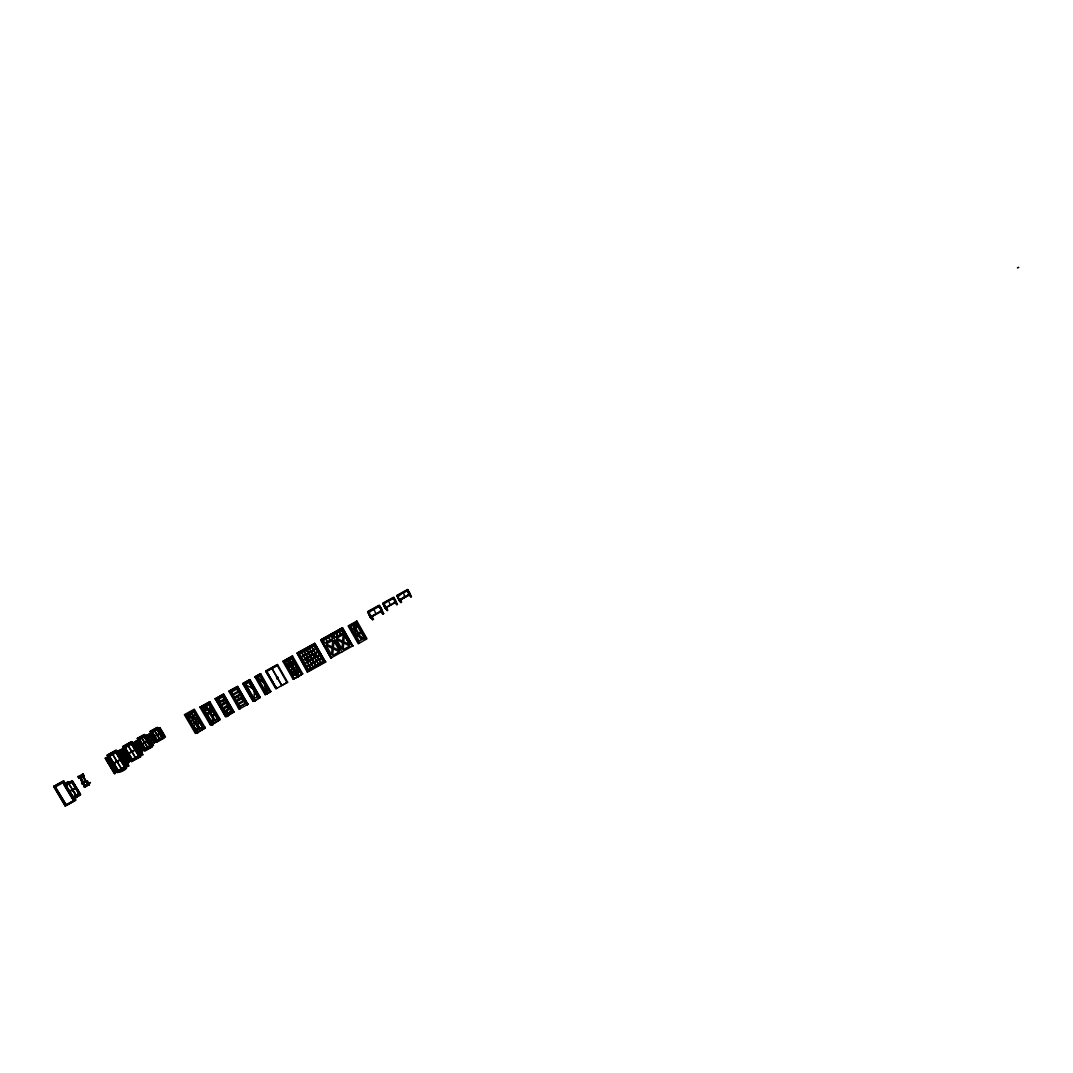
<?xml version="1.0" encoding="UTF-8"?>
<svg xmlns="http://www.w3.org/2000/svg" width="1073" height="1073" viewBox="0 0 1073 1073"><rect width="100%" height="100%" fill="white"/><g stroke="black" fill="none" stroke-linecap="round" stroke-linejoin="round"><path stroke-width="1.5" d="M356.84 621.119L348.135 625.935L358.288 643.787L366.966 638.757L356.84 620.918M349.315 626.096L359.147 643.264L349.154 626.042L356.491 622.26L366.215 639.387L354.318 634.733L356.544 621.951L349.141 626.189M352.776 646.147L342.408 627.692L320.653 639.951L331.088 658.178L321.363 639.884L342.22 628.349L352.776 646.147L342.408 627.692M254.569 701.045L254.435 701.058A6.036 0.872 -30.3 0 1 254.06 700.817L254.381 689.429M297.141 677.358L297.932 676.433L297.02 665.971L288.168 659.506L296.926 665.716L297.945 676.594L298.643 676.567M297.905 676.567L288.168 659.506L289.08 670.062L297.918 676.513L288.154 659.573L289.173 670.303L297.731 676.808M341.938 652.008L331.785 634.223M342.22 628.349L321.337 640.138L331.517 657.937M80.81 778.247L80.274 778.032M339.001 631.796L340.758 634.411L339.216 631.675M79.509 794.168L71.824 781.788L72.307 781.05L80.26 794.235M76.384 795.831L76.934 797.279L73.433 798.902M73.192 797.977L73.098 798.822M332.094 648.24L331.53 654.771L326.138 645.316L332.094 648.253M344.379 635.216L343.816 641.761L349.758 644.672L344.379 635.216L349.758 644.672M331.088 658.178L320.679 639.709M330.336 640.179L328.66 637.429L330.122 640.273M307.066 671.483L307.414 672.181L325.696 662.001L325.32 661.357L307.052 671.55L297.141 653.149L314.563 643.626M307.428 671.054L325.025 661.263L314.778 643.384L297.02 653.055L307.495 671.269M325.32 661.424L325.682 662.068M327.506 641.734L325.816 639.052M72.87 798.513L80.006 794.557M76.035 795.214L72.562 789.876L75.942 795.334M228.08 703.995L226.47 716.147L225.638 716.496L215.244 698.711L223.573 694.11L233.968 711.855L225.558 716.71L215.244 698.711M316.441 666.145L306.704 649.272M316.012 666.306L306.274 649.447M312.605 659.171L317.219 656.448M267.043 694.151L266.024 694.285L265.098 683.488L256.219 677.251M127.794 765.599L128.948 766.068M142.964 755.03L141.797 754.453M152.366 745.118L153.533 745.628M154.378 743.281L154.539 742.087M266.077 694.124L256.246 677.197M310.781 655.992L315.395 653.269M354.358 634.706L356.477 622.38M75.432 788.279L78.785 793.752L73.125 796.877L69.745 791.378M298.643 653.725L308.367 670.759L298.455 653.779M286.987 682.549L277.277 665.367L266.573 671.309M196.493 732.644L199.363 719.742L186.487 715.825L199.43 719.996L196.279 732.953L185.763 715.034L193.931 710.527L204.407 728.446L196.493 732.644L185.991 714.98M201.617 707.402L214.372 711.386L211.381 724.543A9.188 1.314 -30.5 0 0 212.816 724.664L213.165 724.543M281.864 685.446L272.073 668.479M281.77 685.486L271.871 668.546M284.224 661.746L294.015 678.605L297.301 677.224M274.795 685.499L276.526 688.37L266.721 671.443M269.98 692.005L266.332 694.352M83.774 777.375L82.849 776.517L84.043 775.417L83.225 774.84M85.853 781.332L84.365 778.314M86.926 780.809L87.114 781.345M86.148 785.181L86.618 784.658L85.25 785.369M308.273 660.016L307.803 659.09M314.818 656.327L314.335 655.415M254.744 701.004L254.596 701.045A6.036 0.872 -30.3 0 0 255.334 700.83A6.062 0.872 -30.3 0 1 254.033 700.83L253.201 701.219L242.86 683.421L249.861 679.544L260.189 697.343L259.29 697.946L249.472 680.899L243.987 683.957M254.033 700.83L244.067 683.742L249.526 680.738L259.425 697.758M260.162 675.078L256.031 677.291M247.89 704.304L239.131 709.199L228.831 691.186L237.589 686.344L247.876 704.344L237.522 686.532L228.75 691.401M247.192 704.518L237.187 687.699L229.944 691.723M239.976 708.515L229.85 691.481L240.017 708.676M72.052 781.479L80.341 794.986L73.138 798.969M244.188 683.93L254.368 689.496M233.203 712.284L226.872 716.469M144.319 736.293L150.515 746.473L153.198 744.917L147.216 734.844L144.533 736.346M237.133 687.873L247.286 704.492M131.496 743.576L139.061 756.317L142.642 754.252L135.118 741.644L131.55 743.656M147.779 741L149.67 739.941L147.175 735.756L145.284 736.816L147.792 740.987M230.132 691.75L240.057 708.542L239.199 708.971M139.074 755.459C145.298 755.432 138.793 744.769 135.828 749.987M147.189 734.898L153.184 744.97M135.574 749.558L138.363 747.988M223.157 695.519L233.015 712.566L223.157 695.478L216.344 699.261L226.323 716.295A7.618 1.1 -30.4 0 0 227.905 716.241M162.264 732.39L160.387 733.449L162.546 737.097M211.314 724.624L201.322 707.55L209.476 703.043L219.402 719.956L211.515 724.329L201.576 707.415L211.435 724.516L214.452 711.681L201.536 707.496M223.573 694.11L215.15 698.939M159.998 728.567L158.066 729.586L160.185 733.141L162.077 732.068M125.259 767.477L116.005 752.012L125.072 767.41M205.292 727.923L195.407 733.436L184.382 714.685L194.28 709.199L205.278 727.963L204.541 726.689L203.655 727.186M125.058 766.605C131.617 766.712 124.133 754.292 121.034 759.885L125.393 767.021M132.341 744.166L135.104 742.529L138.35 748.015M135.104 741.698L142.629 754.306M216.585 699.153L228.147 703.968M226.443 716.201L216.438 699.033M159.957 728.54L162.063 732.094M159.984 727.628L157.302 729.171L159.984 727.628L165.188 736.48L162.533 737.983L160.373 733.865M209.45 703.056L219.321 720.144L211.891 724.838M209.825 701.729L199.927 707.228L209.825 701.729L220.3 719.648L210.429 725.107L199.94 707.201M72.951 798.258L79.952 794.677M119.546 751.154L123.569 757.887L120.78 759.456L116.756 752.723L119.586 751.194M119.572 750.255L115.978 752.307L119.572 750.255L128.639 765.398L125.058 767.463M163.619 738.385L157.181 727.4L150.086 731.343L156.564 742.301L163.659 738.318L162.492 738.144L157.101 728.996L162.331 738.076M163.646 737.969L154.016 742.677L148.785 733.878L151.454 732.39L156.819 741.725L163.659 737.929M156.98 741.202L151.575 732.054M157.409 740.638L151.789 732.027M159.823 733.704L154.566 736.547M159.676 733.302L154.432 736.145M151.239 746.231L144.198 750.107M150.488 746.62L144.319 736.199M144.976 749.651L138.793 739.257M145.405 749.102L142.038 743.991L147.296 741.148M157.436 727.494L150.22 731.545M139.249 756.358L131.55 743.401L120.793 749.611L128.344 762.219L131.899 760.234L124.361 747.626M147.444 741.55L142.186 744.394M140.228 755.553L140.845 756.639L131.577 761.441L122.644 746.5L131.496 741.604L140.415 756.545L131.536 761.508M132.395 759.818L124.455 747.103M126.373 767.745L115.951 750.201L107.059 755.137L117.507 772.64L126.413 767.678L126.024 767.074L117.158 771.983M144.868 734.589L137.626 738.6L141.126 744.675L139.262 745.695L136.767 741.51L138.658 740.45L136.821 741.537M135.439 750.027L128.411 753.85M135.292 749.611L128.264 753.447M139.007 739.23L145.029 749.49M118.392 770.95L108.963 755.942L118.003 771.353M122.188 751.02L124.937 749.517L123.234 746.781L132.086 741.886L134.46 745.936M120.659 759.885L113.631 763.721M124.227 747.479L131.952 760.408L139.45 756.009L132.301 744.125L135.091 742.556M123.207 746.821L132.086 741.886M86.095 780.862L87.356 781.788M89.314 784.712L88.16 782.821L87.275 783.303L88.509 785.087M88.724 784.578L87.57 783.491L88.174 782.78L89.381 784.511L84.418 787.166L85.022 786.67M89.019 783.598C92.238 782.083 87.315 782.458 89.233 784.591M89.73 782.888L90.467 782.418M85.974 786.589L84.767 784.671L84.217 785.369L85.25 786.348L84.888 784.993L83.506 785.597L84.982 784.779L85.92 786.402M85.075 786.804L86.041 785.195M86.846 783.759L88.348 782.914M84.928 786.536L84.552 785.181L85.585 786.16M87.745 781.56L87.248 781.855C86.618 780.084 87.517 780.862 87.718 781.587L86.497 781.265L86.913 782.043M63.414 782.66L74.171 801.155L74.278 800.27M64.903 805.421L65.225 806.158L75.861 800.27L73.501 797.105M83.359 782.204C84.593 784.859 84.19 781.479 83.453 782.338L83.238 781.855M85.719 781.198L85.277 781.949L86.859 780.836M85.183 781.801L86.672 780.554M86.122 780.675L85.827 781.439L81.146 774.612L82.326 776.383L81.95 775.041M83.962 785.369L84.767 784.671M141.998 751.154L144.681 749.651L138.685 739.579L136.003 741.081L141.998 751.154L136.043 741.014M82.648 784.283L81.803 783.062M83.694 782.754L84.163 782.043M73.138 797.44L65.507 785.208L66.137 785.624M83.748 782.137L81.615 783.183L82.232 783.827L83.278 782.378M81.897 783.21L82.259 781.533M66.177 804.79L65.936 805.152M83.855 777.241L85.156 779.548M84.137 775.779L82.205 776.691M66.083 804.817L55.273 787.005L63.481 782.458L64.957 785.369L72.119 781.332M75.66 787.595L69.302 791.7L75.727 787.944M81.87 779.883L79.254 775.658C82.916 780.621 78.249 773.928 80.368 776.463M83.345 775.014L82.701 773.754L83.265 776.195M72.468 789.366L67.8 782.137L64.434 784.001M80.099 778.153L80.824 777.201L78.986 778.233L80.488 777.523M81.615 775.216L82.862 774.518L83.546 775.712L82.46 773.915M79.456 777.952L77.927 776.396L79.107 778.166L78.396 777L79.643 776.289L79.992 777.67L79.308 776.476M80.234 777.026L79.281 776.517L80.327 777.496M155.88 740.826L154.016 741.832L151.91 738.278L153.774 737.272M78.544 777.737L78.986 778.475L80.77 777.348M117.842 771.447L114.328 773.365L105.234 758.222L108.802 756.237M114.328 773.365L105.275 758.155M71.851 782.11L65.601 785.57M71.945 781.801L65.212 785.49L74.252 800.31M153.519 736.843L151.655 737.862C145.485 734.898 154.472 731.638 149.59 734.334M68.685 783.049L67.8 783.719M68.605 783.652L77.095 797.011M68.068 782.566L64.514 784.47M64.943 785.436L72.307 781.05M64.608 784.336L68.35 782.432M64.581 783.786L67.975 781.882L68.578 783.21M113.041 764.298L117.078 771.018L114.328 772.52L110.318 765.773M124.32 748.538L127.58 753.997L124.83 755.499L121.557 750.04L124.334 748.498L121.584 750M65.171 805.34L53.65 786.361L63.656 780.809L65.413 783.692M254.556 701.058L259.277 697.933M196.828 733.194L204.259 728.406M145.338 736.856L147.229 735.783M116.984 753.085L119.774 751.516M132.542 744.474L135.319 742.905M145.526 737.178L147.417 736.105M117.172 753.407L119.975 751.824M132.73 744.796L135.52 743.227M145.713 737.486L147.605 736.427M117.373 753.715L120.163 752.146M132.918 745.118L135.708 743.549M145.901 737.808L147.792 736.749M117.561 754.037L120.35 752.468M133.106 745.44L135.895 743.871M146.089 738.13L147.98 737.057M117.748 754.359L120.538 752.79M133.293 745.748L136.083 744.179M146.277 738.439L148.168 737.379M117.936 754.681L120.726 753.098M133.481 746.07L136.271 744.501M146.465 738.76L148.356 737.701M118.124 754.99L120.927 753.42M133.682 746.392L136.459 744.823M146.666 739.082L148.557 738.009M118.325 755.312L121.115 753.742M133.87 746.714L136.647 745.145M146.853 739.404L148.745 738.331M118.513 755.633L121.303 754.051M134.058 747.023L136.848 745.453M147.041 739.713L148.932 738.653M118.701 755.942L121.49 754.373M134.246 747.345L137.036 745.775M147.229 740.035L149.12 738.975M118.888 756.264L121.678 754.695M134.433 747.666L137.223 746.097M147.417 740.357L149.308 739.284M119.076 756.586L121.866 755.016M134.621 747.975L137.411 746.406M147.605 740.678L149.496 739.605M119.277 756.894L122.067 755.325M134.822 748.297L137.599 746.728M119.465 757.216L122.255 755.647M135.01 748.619L137.787 747.049M119.653 757.538L122.443 755.969M149.979 740.41L148.034 741.43L150.528 745.614L152.433 744.541L149.925 740.37M135.198 748.941L137.974 747.371M119.841 757.86L122.63 756.277M135.386 749.249L138.176 747.68M148.275 741.792L150.166 740.719M120.028 758.168L122.818 756.599M148.463 742.114L150.354 741.041M120.23 758.49L123.019 756.921M148.651 742.422L150.542 741.363M148.839 742.744L150.73 741.684M120.417 758.812L123.207 757.23M120.605 759.121L123.395 757.551M136.056 750.376L138.833 748.806M149.026 743.066L150.917 741.993M136.244 750.684L139.021 749.115M149.214 743.374L151.105 742.315M136.432 751.006L139.222 749.437M149.402 743.696L151.293 742.637M136.62 751.328L139.41 749.759M149.603 744.018L151.481 742.945M121.276 760.247L124.066 758.665M136.808 751.636L139.597 750.067M149.791 744.34L151.682 743.267M121.464 760.556L124.253 758.987M136.995 751.958L139.785 750.389M149.979 744.649L151.87 743.589M121.651 760.878L124.441 759.308M137.196 752.28L139.973 750.711M150.166 744.97L152.058 743.911M121.839 761.2L124.629 759.63M137.384 752.589L140.161 751.02M150.354 745.292L152.245 744.219M122.04 761.508L124.83 759.939M137.572 752.911L140.348 751.341M122.228 761.83L125.018 760.261M137.76 753.233L140.55 751.663M122.416 762.152L125.206 760.583M137.948 753.541L140.737 751.972M122.604 762.46L125.393 760.891M138.135 753.863L140.925 752.294M122.791 762.782L125.581 761.213M138.323 754.185L141.113 752.616M122.993 763.104L125.769 761.535M138.524 754.507L141.301 752.938M123.18 763.413L125.97 761.843M138.712 754.815L141.488 753.246M123.368 763.735L126.158 762.165M138.9 755.137L141.676 753.568M123.556 764.056L126.346 762.487M123.744 764.365L126.534 762.796M123.932 764.687L126.721 763.118M124.133 765.009L126.909 763.44M124.32 765.317L127.11 763.748M124.508 765.639L127.298 764.07M124.696 765.961L127.486 764.392M124.884 766.27L127.674 764.7M158.308 729.948L160.185 728.889M158.496 730.27L160.373 729.211M158.683 730.579L160.574 729.533M158.871 730.901L160.762 729.841M159.059 731.223L160.95 730.163M159.247 731.545L161.138 730.485M159.434 731.853L161.326 730.807M159.622 732.175L161.513 731.115M159.81 732.497L161.701 731.437M160.011 732.819L161.889 731.759M160.427 733.57L162.372 732.551L164.424 736.065L162.546 737.124M160.668 733.932L162.56 732.872M160.856 734.254L162.747 733.194M161.044 734.562L162.935 733.516M161.232 734.884L163.123 733.825M161.419 735.206L163.311 734.147M161.607 735.528L163.498 734.469M161.795 735.837L163.686 734.79M161.996 736.158L163.874 735.099M162.184 736.48L164.062 735.421M162.372 736.789L164.249 735.743M162.747 737.433L164.625 736.373L165.51 737.057M107.193 755.352L116.058 750.443M122.751 746.741L131.603 741.845M137.371 738.653L144.453 734.737M108.95 754.681L116.541 750.483L108.936 754.721M150.783 732.51L157.852 728.594M107.89 756.519L116.756 751.61M123.449 747.908L132.301 743.012M138.001 739.713L145.083 735.796M151.749 732.094L157.047 729.157M383.477 603.925L382.685 603.241L393.63 597.192L394.086 598.345M384.657 603.267L387.313 601.792M389.968 600.33L393.952 598.117C396.634 600.075 396.675 605.869 397.453 604.394M403.985 592.578L406.64 591.102M407.257 590.767L407.968 590.378C410.61 592.336 410.677 598.117 411.455 596.642M53.798 786.536L63.79 781.023M108.856 756.103L115.991 752.106M379.654 606.325L379.198 605.172L367.637 611.57L368.24 612.643L379.534 606.111C383.155 608.391 382.524 615.661 383.705 613.595M408.089 590.593L407.646 589.439L396.715 595.488C398.915 599.941 403.448 586.502 404.628 597.473M394.14 598.949L393.241 598.519M320.653 639.951L342.394 627.933M185.75 715.061L193.891 710.567M242.793 683.635L249.808 679.745L260.135 697.544M254.838 676.969L260.524 673.804M277.518 664.549L265.661 671.269L275.855 688.839L287.631 682.28L277.518 664.536L265.728 671.054L276.445 688.316M282.843 661.464L292.446 656.139M216.424 699.06L223.238 695.277L233.19 712.324L233.968 711.855M229.783 691.656L237.294 687.364M256.085 677.09L260.243 674.796L270.074 692.031M305.725 649.541L314.389 644.725L324.153 661.773M369.286 614.319C368.052 610.845 375.979 625.72 371.875 616.519M394.985 600.089L394.274 600.491L394.877 601.805M398.378 598.224C397.734 594.818 399.746 604.394 401.557 602.127L400.149 599.566M409.014 592.336L408.29 592.739L408.907 594.04L410.181 594.402L399.304 600.424L400.886 600.974C399.183 597.54 400.94 602.449 398.888 600.102L409.859 594.026L410.288 595.019L409.001 594.442M277.236 665.542L266.52 671.497L276.391 688.531M284.037 661.786L292.111 657.293L301.835 674.34L298.053 676.687M298.455 653.792L314.335 644.927L324.126 662.054M341.63 630.401L333.81 634.747L335.272 637.295L343.092 632.949L341.63 630.401L343.078 632.976M394.556 601.39L396.165 602.154L385.22 608.203L383.115 603.522M409.43 593.758L408.907 594.04M231.527 692.058L236.798 689.081L238.072 691.361M245.556 684.292L249.084 682.294L257.453 696.672L253.939 698.671L245.556 684.292L253.952 698.617M257.587 677.613L259.8 676.352L268.129 690.797L265.943 692.005L257.614 677.559M370.963 616.76L370.775 615.231M385.663 606.902L385.529 608.042M399.706 599.136L399.558 600.276L398.874 599.002M395.803 601.805L384.885 608.015M398.968 600.223L409.94 594.147M381.384 609.947L382.189 610.939L370.346 617.552L367.865 611.972L379.426 605.574L382.109 611.597L381.076 612.16L380.392 610.953L381.237 611.074M84.043 775.417L82.205 776.45L84.07 775.752M370.037 617.055L381.733 610.738L382.806 612.079L381.787 612.643L380.392 610.953M384.375 604.354C393.764 622.139 378.863 595.435 385.569 608.699L386.28 608.297L385.127 608.042M395.977 602.235L396.795 603.294L396.071 603.683L394.944 602.221L395.508 603.187L396.071 602.583L395.079 602.53M399.478 600.706L400.189 600.317M409.417 595.207L410.127 594.804M65.949 785.57L71.864 782.257L75.298 788.051L69.182 791.27M381.747 610.792L370.359 617.203L370.802 617.847L371.835 617.283L371.486 616.465M370.628 617.659L371.835 617.283M380.915 611.959L382.109 611.597M410.087 595.931L410.785 595.488L410.02 594.469L399.183 600.598L396.943 595.891L407.874 589.842L410.288 595.019M224.056 699.14L222.782 696.846L217.926 699.583L219.227 701.809L224.083 699.073M238.099 691.307L232.828 694.271L231.54 691.991M308.836 652.612L315.797 648.749M301.205 656.891L308.166 653.041M308.957 652.813L315.918 648.964M354.291 627.584L352.105 628.832L350.844 626.552L353.017 625.358L354.291 627.625M204.997 710.594L210.482 707.563M301.325 657.105L308.286 653.256M370.453 617.042L371.553 618.316L372.572 617.753L371.137 616.076M386.602 609.96L387.541 609.893M219.724 702.654L224.579 699.918L225.853 702.211L221.025 704.881L219.724 702.654L221.051 704.813L225.88 702.144M387.527 609.786L386.816 610.282L383.812 604.662M397.439 604.3L396.742 604.796L395.333 602.221M400.819 602.436L401.53 602.033L400.833 602.53M411.442 596.561L410.744 597.044L407.941 592.001M205.131 710.809L210.616 707.778M355.632 627.987L357.819 626.753L360.836 632.104L358.664 633.311L355.646 627.946M81.843 779.588L80.797 780.044L81.883 779.843M371.553 618.316L372.224 619.51L373.471 619.255M372.452 619.725L373.471 619.148M383.705 613.488L382.685 614.158L381.089 611.409M234.638 697.289L239.896 694.379L238.595 692.152L233.31 695.116L234.611 697.343L239.869 694.432M82.058 782.311L83.694 782.056M303.029 660.069L309.99 656.22M310.66 655.777L317.621 651.928M81.521 783.022L82.393 782.754M83.412 781.949L80.851 777.536M156.189 741.658L163.27 737.714M303.149 660.284L310.124 656.421M317.742 652.143L315.395 653.296M156.698 741.51L163.539 737.728M227.664 705.216L222.822 707.939L221.521 705.726L226.363 702.989L227.65 705.269M82.232 783.827L83.681 782.982L82.245 783.37M150.689 746.245L144.319 749.772L145.016 750.939L152.232 746.929L151.548 745.762M238.045 698.241L238.93 697.718M144.506 750.094L147.403 748.485M306.516 660.432L308.488 659.278M314.134 656.139L316.092 655.067L314.148 656.072L314.832 656.26M290.247 670.129L292.419 668.922M294.163 667.956L296.349 666.749M290.367 670.33L292.54 669.123M294.284 668.171L296.47 666.963M241.68 697.437L236.409 700.414L235.135 698.134L240.379 695.224L241.653 697.504M1017.419 267.915L1018.17 267.499M1018.76 267.418L1018.183 267.499M355.619 634.948L357.792 633.741L354.774 628.429L352.601 629.677L355.619 634.988L357.792 633.781M358.664 633.258L360.823 632.064M86.886 783.894L88.241 783.129L88.59 784.497L87.543 783.531M304.853 663.248L311.814 659.385M312.484 658.956L319.446 655.107M85.062 785.302L86.175 786.147L87.154 785.597M243.45 700.575L242.176 698.282L236.918 701.192L238.193 703.472L243.464 700.508M304.973 663.463L311.948 659.6M319.566 655.321L317.219 656.475M228.133 706.128L223.318 708.797L224.619 711.01L229.461 708.274L228.16 706.061L223.345 708.73L224.646 710.943M236.905 701.259L242.149 698.349M199.565 722.196L196.922 723.658L199.846 728.621L202.489 727.159L199.565 722.196L202.341 727.051L199.927 728.393L197.124 723.645M131.402 760.449L139.275 755.955M356.102 635.833L358.275 634.599L361.293 639.937L359.12 641.144L356.102 635.793M86.913 785.128L86.202 785.999M84.257 786.898L85.746 786.241M87.02 785.315L84.284 786.871M87.584 785.06L89.327 784.229M140.429 755.861L131.147 760.878L131.523 761.495M87.745 785.315L89.394 784.484M291.829 672.878L294.015 671.671M295.759 670.705L297.932 669.498M291.95 673.093L294.136 671.886M295.88 670.92L298.053 669.713M306.677 666.427L313.638 662.564M314.309 662.135L321.256 658.272M117.4 771.581L125.286 767.088M225.115 711.855L229.957 709.119L231.232 711.399L226.416 714.068L225.115 711.855L226.443 714.001L231.258 711.345M306.811 666.628L313.759 662.779M314.429 662.336L321.377 658.487M125.447 767.128L117.936 771.554L108.681 756.063M78.973 793.698L73.071 797.011L66.191 785.543M72.91 798.004L80.126 793.993M213.849 720.68L211.649 721.888L207.371 714.605M217.135 718.856L214.935 720.077L210.657 712.78M240.003 706.477L245.261 703.566L243.96 701.353L238.689 704.331L239.99 706.544L245.234 703.633M306.704 669.74L307.575 669.257M323.429 660.472L324.301 660.002M232.465 711.01L233.23 710.594M246.455 703.244L247.219 702.828M339.296 651.767L332.724 655.429L333.287 648.816L339.296 651.78M194.656 732.175L195.541 731.679M209.691 723.846L210.563 723.35M218.677 718.856L219.549 718.374M224.82 715.45L225.585 715.02M232.372 711.265L233.136 710.836M238.394 707.925L239.158 707.496M246.374 703.499L247.139 703.083M75.539 799.533L64.836 805.528L53.677 786.335M247.072 704.612L247.957 704.089M265.219 694.553L270.892 691.374M281.663 685.486L287.671 682.093M293.157 679.061L302.734 673.737M331.101 657.91L352.776 645.892M64.943 805.675L73.916 800.726M74.238 800.525L75.566 799.787M260.149 697.517L253.148 701.42L242.793 683.608M74.399 800.793L66.432 805.206L55.42 787.072M307.16 671.644L325.414 661.518M137.009 741.859L138.873 740.839M121.812 750.389L124.562 748.887M106.254 759L109.003 757.498M137.196 742.181L139.061 741.161M106.442 759.322L109.191 757.806M122 750.711L124.75 749.209M137.384 742.503L139.249 741.47M106.629 759.63L109.379 758.128M137.572 742.811L139.45 741.792M122.376 751.341L125.125 749.839M106.817 759.952L109.567 758.45M137.76 743.133L139.638 742.114M107.005 760.274L109.768 758.772M122.577 751.663L125.326 750.161M122.765 751.985L125.514 750.47M137.961 743.455L139.825 742.436M107.206 760.583L109.956 759.08M138.149 743.763L140.013 742.744M107.394 760.905L110.143 759.402M122.952 752.294L125.702 750.792M138.337 744.085L140.201 743.066M107.582 761.226L110.331 759.724M123.14 752.616L125.89 751.113M138.524 744.407L140.389 743.388M123.328 752.938L126.078 751.435M107.769 761.548L110.532 760.033M138.712 744.729L140.576 743.696M107.971 761.857L110.72 760.355M123.516 753.246L126.279 751.744M138.9 745.038L140.778 744.018M108.158 762.179L110.908 760.677M123.717 753.568L126.466 752.066M139.088 745.359L140.965 744.34M123.905 753.89L126.654 752.388M108.346 762.501L111.096 760.985M108.534 762.809L111.297 761.307M124.092 754.198L126.842 752.696M108.735 763.131L111.485 761.629M124.28 754.52L127.03 753.018M139.57 746.164L141.435 745.145M124.468 754.842L127.218 753.34M139.758 746.473L141.623 745.453M108.923 763.453L111.672 761.951M109.111 763.761L111.86 762.259M124.669 755.164L127.419 753.662M139.946 746.795L141.824 745.775M140.134 747.116L142.012 746.097M109.298 764.083L112.048 762.581M140.335 747.425L142.199 746.406M109.486 764.405L112.249 762.903M109.687 764.714L112.437 763.211M140.523 747.747L142.387 746.728M125.326 756.277L128.076 754.775M140.711 748.069L142.575 747.049M109.875 765.036L112.625 763.533M125.528 756.599L128.277 755.097M140.898 748.391L142.763 747.358M125.715 756.908L128.465 755.405M141.086 748.699L142.95 747.68M110.291 765.8L113.108 764.338M125.903 757.23L128.653 755.727M141.274 749.021L143.138 748.002M126.091 757.551L128.84 756.049M110.546 766.149L113.295 764.647M141.462 749.343L143.339 748.324M110.734 766.471L113.483 764.969M126.279 757.86L129.028 756.358M141.649 749.651L143.527 748.632M110.921 766.793L113.671 765.29M126.466 758.182L129.216 756.68M141.851 749.973L143.715 748.954M126.668 758.504L129.417 757.001M111.123 767.101L113.872 765.599M111.31 767.423L114.06 765.921M126.855 758.812L129.605 757.31M127.043 759.134L129.793 757.632M111.498 767.745L114.248 766.243M127.231 759.456L129.981 757.954M111.686 768.053L114.435 766.551M111.874 768.375L114.623 766.873M127.419 759.764L130.168 758.262M127.62 760.086L130.356 758.584M112.075 768.697L114.824 767.195M112.263 769.019L115.012 767.503M127.808 760.408L130.557 758.906M112.45 769.328L115.2 767.825M127.995 760.717L130.745 759.215M128.183 761.039L130.933 759.536M112.638 769.649L115.388 768.147M112.826 769.971L115.589 768.456M113.027 770.28L115.777 768.778M113.215 770.602L115.964 769.1M113.403 770.91L116.152 769.408M113.59 771.232L116.34 769.73M113.792 771.554L116.541 770.052M113.979 771.863L116.729 770.36M114.167 772.184L116.917 770.682M149.791 734.656L151.642 733.637M149.979 734.978L151.829 733.959M150.166 735.287L152.031 734.281M150.354 735.609L152.218 734.603M150.542 735.93L152.406 734.911M150.73 736.252L152.594 735.233M150.917 736.561L152.782 735.555M151.105 736.883L152.97 735.877M151.293 737.205L153.157 736.185M151.494 737.513L153.345 736.507M151.91 738.278L153.828 737.312M152.151 738.64L154.016 737.62M152.339 738.962L154.204 737.942M152.527 739.27L154.391 738.264M152.715 739.592L154.579 738.586M152.916 739.914L154.767 738.895M153.104 740.222L154.955 739.217M153.291 740.544L155.142 739.538M153.479 740.866L155.344 739.847M153.667 741.175L155.531 740.169M153.855 741.497L155.719 740.491M154.23 742.14L156.095 741.121M81.897 783.022L83.386 782.324M212.87 724.637L212.105 724.825M83.466 782.7L81.91 782.995M197.03 733.181L197.74 733.033A9.214 1.314 -30.5 0 1 196.292 732.913M75.901 795.214L72.749 789.728M307.79 659.171L308.474 659.345M201.576 707.415L214.385 711.426M114.851 772.775L114.69 773.968M354.318 634.679L366.322 639.293L356.544 621.951M142.401 751.784L142.521 750.55M81.105 780.353L82.178 781.694M256.273 677.184L265.058 683.434M370.936 617.176L370.265 615.513M380.861 610.242L380.902 610.671M385.314 608.136L386.87 608.78L385.703 607.331M386.253 607.64L385.328 606.5L386.28 608.297M384.818 606.781L385.515 608.029M128.867 761.629L128.68 762.782M399.397 598.721L400.269 599.887M82.675 773.781L83.372 774.719M409.819 594.576L409.121 593.342M381.666 610.617L379.815 606.245M82.071 783.022L82.755 784.215M71.918 781.627L79.657 794.543M65.99 785.516L73.138 797.695L79.563 794.06M82.527 774.693L83.225 775.859M87.906 783.303L88.59 784.497M83.426 782.244L84.137 783.438M80.529 778.22L81.481 779.776M84.579 785.154L85.25 786.348M84.244 785.342L85.223 786.978L83.882 785.168M80.824 780.017L82.406 782.713M113.805 763.238L109.62 756.277L115.938 752.777L120.109 759.738M114.046 763.466L118.218 770.414L124.522 766.927L120.35 759.966M113.215 762.702L118.204 771.004M117.587 771.889C117.815 773.848 129.042 768.898 126.238 766.672M132.086 751.784L135.48 757.471M128.438 745.856L131.845 751.556M131.858 751.905L135.265 757.592M128.224 745.99L131.617 751.677M128.572 753.367L125.179 747.666L131.483 744.179L134.89 749.879M128.814 753.595L132.22 759.282L138.524 755.794L135.118 750.107M124.602 747.17L132.207 759.872M130.41 758.852L132.006 761.535M117.306 761.656L121.477 768.603M112.893 754.467L117.064 761.428M112.665 754.587L116.85 761.548M117.091 761.776L121.262 768.737M147.122 741.631L149.751 746.057L145.231 748.565L142.588 744.139M146.88 741.403L144.251 736.977L139.718 739.485L142.36 743.911M144.962 742.824L147.605 747.251M142.092 738.17L144.734 742.596M144.748 742.945L147.377 747.371M141.877 738.291L144.506 742.717M135.185 748.806L138.605 754.547M159.273 733.556L157.02 729.761L152.487 732.269L154.74 736.065M159.501 733.798L161.755 737.58L157.235 740.088L154.981 736.293M154.874 730.954L157.114 734.75M157.355 734.978L159.609 738.774M154.646 731.075L156.899 734.871M157.127 735.099L159.381 738.895M196.024 724.248L198.827 728.996L196.413 730.337L193.609 725.589M206.298 706.369L209.409 711.667M206.083 706.503L209.195 711.788M223.56 694.137L233.874 712.11M217.953 699.516L219.254 701.742M221.548 705.658L222.849 707.885M249.057 682.348L257.426 696.739M244 683.93L253.912 700.991M237.254 687.525L247.233 704.679M267.392 672.717L273.159 682.656M261.074 676.191L269.31 690.382M256.098 677.076L265.93 694.325M301.929 674.367L292.151 657.119L284.077 661.612L293.881 678.833M314.778 643.411L325.025 661.303M314.443 643.384L324.891 661.625M311.921 646.992L320.907 662.658M311.707 647.113L320.693 662.779M309.52 648.32L318.52 663.972M309.306 648.441L318.305 664.093M304.289 651.271L313.289 666.937M304.075 651.391L313.075 667.057M301.889 652.599L310.902 668.264M301.674 652.719L310.687 668.385M380.097 608.337L379.064 606.366L379.399 607.103M373.9 609.223L376.113 614.239M369.045 612.831L369.742 614.064M397.842 596.896L398.526 598.13M393.804 598.211L394.837 600.183M388.641 601.068L390.559 605.252M408.156 591.183L408.853 592.43M407.66 589.949L409.966 594.522M397.144 595.77L399.625 600.92M396.232 602.798L393.858 597.594L382.913 603.643L385.113 608.391M393.657 597.701L395.897 602.302M379.225 605.682L381.452 610.738M380.727 611.355L381.076 612.16M369.286 611.771L369.608 612.522M368.066 611.865L370.802 617.847M367.959 612.146L370.346 617.552M266.024 694.231L265.071 683.501M337.713 636.061L336.399 633.231L337.713 636.061M332.778 640.326L332.201 646.939L326.192 643.974L332.778 640.326M333.958 640.983L333.408 647.529L339.35 650.439L333.958 640.983M342.515 642.459L341.952 649.004L336.573 639.548L342.515 642.486M343.199 634.559L342.622 641.171L336.614 638.207L343.199 634.559M343.709 643.049L343.132 649.661L349.704 646L343.709 643.049M151.655 746.795L144.332 734.495L137.25 738.412L144.533 750.778L151.655 746.795M120.578 759.389L113.443 763.399L120.578 759.389M143.903 749.249L142.012 750.309C136.244 746.043 143.031 742.355 143.876 749.289M131.121 759.845L128.344 761.374C120.78 755.097 129.525 750.751 131.094 759.872M112.813 763.842L110.036 765.371L106.026 758.611L108.816 757.176L112.786 763.869M260.578 673.616L254.891 676.781L265.165 694.741L270.839 691.575L260.578 673.616M292.486 655.952L282.883 661.29L293.117 679.263L302.693 673.924L292.486 655.952M189.304 714.229L187.386 715.302L189.022 718.078L190.94 717.019L189.304 714.229M191.396 713.076L189.532 714.108L191.168 716.885L193.033 715.852L191.396 713.076M193.542 711.895L191.611 712.955L193.247 715.731L195.179 714.672L193.542 711.895M306.462 650.077L299.501 653.926L308.514 669.592L315.462 665.743L306.462 650.077M314.094 645.785L307.133 649.634L316.133 665.3L323.08 661.451L314.094 645.785M331.208 636.168L323.389 640.527L324.837 643.062L332.67 638.717L331.208 636.168M287.779 660.874L285.606 662.081L287.068 664.616L289.254 663.409L287.779 660.874M291.708 658.701L289.522 659.908L290.998 662.443L293.17 661.236L291.708 658.701M72.307 780.661L64.165 785.168L72.414 798.795L80.542 794.288L72.307 780.661M208.94 704.921L203.441 707.952L206.553 713.25L212.038 710.205L208.94 704.921M72.199 780.956L64.474 785.235L72.816 799.023L80.542 794.744L72.199 780.956M356.062 623.668L353.889 624.915L355.15 627.142L357.336 625.894L356.062 623.668M191.074 717.22L189.143 718.293L190.806 721.096L192.724 720.023L191.074 717.22M193.153 716.067L191.289 717.099L192.939 719.903L194.803 718.87L193.153 716.067M195.299 714.886L193.381 715.946L195.031 718.749L196.949 717.689L195.299 714.886M289.375 663.624L287.188 664.831L288.65 667.366L290.837 666.159L289.375 663.624M293.291 661.451L291.118 662.658L292.58 665.206L294.753 663.999L293.291 661.451M192.845 720.238L190.927 721.297L192.563 724.074L194.481 723.014L192.845 720.238M194.937 719.084L193.06 720.117L194.696 722.894L196.574 721.861L194.937 719.084M197.07 717.904L195.152 718.964L196.788 721.74L198.706 720.667L197.07 717.904M290.957 666.373L288.785 667.58L293.412 675.628L295.598 674.421L290.957 666.373M294.887 664.2L292.701 665.408L297.342 673.455L299.515 672.248L294.887 664.2M209.584 713.277L207.169 714.618L211.582 722.116L213.996 720.774L209.584 713.277M212.883 711.453L210.469 712.794L214.868 720.291L217.282 718.964L212.883 711.453M277.411 676.701L278.175 678.512L277.411 676.701M276.526 677.224L277.29 679.035L276.526 677.224M196.051 724.141L193.422 725.603L196.346 730.565L198.974 729.104L196.051 724.141M361.306 632.909L359.147 634.156L362.151 639.454L364.324 638.22L361.306 632.909"/></g></svg>
